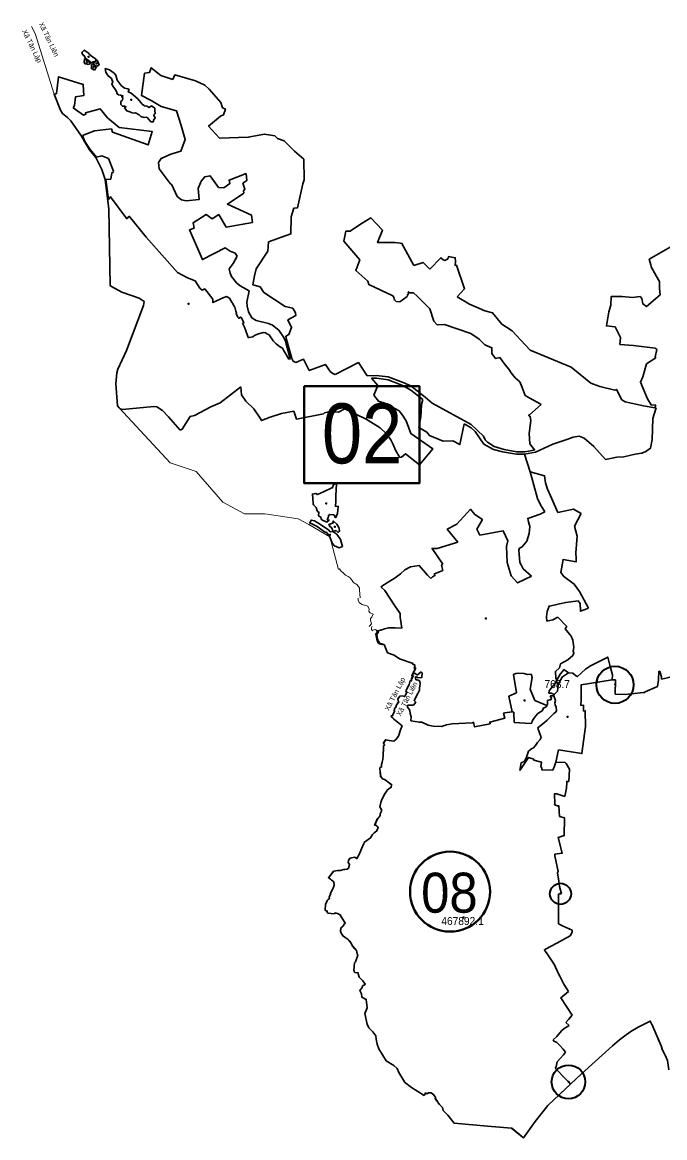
# Model space of a CAD drawing. Header units: metres. Extents: x 546648 to 551024, y 1835016 to 1840902.
# Drawn here: x 546648 to 548253, y 1837861 to 1840649 of the extents above; entities that cross this region are included whole.
import ezdxf
from ezdxf.enums import TextEntityAlignment as Align

# ---------------------------------------------------------------- set-up
doc = ezdxf.new("R2010")
doc.units = ezdxf.units.M
doc.header["$LTSCALE"] = 5
for name, color, linetype, lineweight in [('11', 7, 'Continuous', 25), ('46', 7, 'Continuous', 13), ('50', 7, 'Continuous', 35), ('51', 7, 'Continuous', 60), ('63', 7, 'Continuous', 40)]:
    doc.layers.add(name, color=color, linetype=linetype, lineweight=lineweight)
doc.layers.add('52', color=7, linetype='Continuous')

msp = doc.modelspace()

# ---------------------------------------------------------------- hatches: boundary and pattern name
at = {"layer": '11'}
for points in [[(546813.71, 1840563.13, 1), (546813.11, 1840563.13, 1)], [(546809.27, 1840549.46, 1), (546808.67, 1840549.46, 1)], [(546825.9, 1840537.13, 1), (546825.3, 1840537.13, 1)], [(546833.61, 1840546.24, 1), (546833.01, 1840546.24, 1)], [(546920.44, 1840455.29, 1), (546919.84, 1840455.29, 1)], [(547063.1, 1839945.33, 1), (547062.5, 1839945.33, 1)], [(547407.61, 1839446.55, 1), (547407.01, 1839446.55, 1)], [(547428.76, 1839387.67, 1), (547428.16, 1839387.67, 1)], [(547416.32, 1839368.04, 1), (547415.72, 1839368.04, 1)], [(547806.3, 1839158.74, 1), (547805.7, 1839158.74, 1)], [(547986.17, 1838997.55, 1), (547985.57, 1838997.55, 1)], [(548130.36, 1838993.63, 1), (548129.76, 1838993.63, 1)], [(547903.22, 1838954.25, 1), (547902.62, 1838954.25, 1)], [(548010.69, 1838912.81, 1), (548010.09, 1838912.81, 1)], [(547993.16, 1838471.08, 1), (547992.56, 1838471.08, 1)], [(547750.96, 1838411.52, 1), (547750.36, 1838411.52, 1)], [(548013.37, 1838000.18, 1), (548012.77, 1838000.18, 1)]]:
    msp.add_hatch(color=256, dxfattribs=at).paths.add_polyline_path(points)

# ---------------------------------------------------------------- linework, layer by layer
for p, q in [((546812.16, 1840563.13), (546810.91, 1840563.13)), ((546813.41, 1840565.63), (546813.41, 1840564.38)), ((546813.41, 1840561.88), (546813.41, 1840560.63)), ((546815.91, 1840563.13), (546814.66, 1840563.13)), ((546807.72, 1840549.46), (546806.47, 1840549.46)), ((546808.97, 1840551.96), (546808.97, 1840550.71)), ((546808.97, 1840548.21), (546808.97, 1840546.96)), ((546811.47, 1840549.46), (546810.22, 1840549.46)), ((546824.35, 1840537.13), (546823.1, 1840537.13)), ((546825.6, 1840539.63), (546825.6, 1840538.38)), ((546825.6, 1840535.88), (546825.6, 1840534.63)), ((546828.1, 1840537.13), (546826.85, 1840537.13)), ((546832.06, 1840546.24), (546830.81, 1840546.24)), ((546833.31, 1840548.74), (546833.31, 1840547.49)), ((546833.31, 1840544.99), (546833.31, 1840543.74)), ((546835.81, 1840546.24), (546834.56, 1840546.24)), ((546918.89, 1840455.29), (546917.64, 1840455.29)), ((546920.14, 1840457.79), (546920.14, 1840456.54)), ((546920.14, 1840454.04), (546920.14, 1840452.79)), ((546922.64, 1840455.29), (546921.39, 1840455.29)), ((547061.55, 1839945.33), (547060.3, 1839945.33)), ((547062.8, 1839947.83), (547062.8, 1839946.58)), ((547062.8, 1839944.08), (547062.8, 1839942.83)), ((547065.3, 1839945.33), (547064.05, 1839945.33)), ((547406.06, 1839446.55), (547404.81, 1839446.55)), ((547407.31, 1839449.05), (547407.31, 1839447.8)), ((547407.31, 1839445.3), (547407.31, 1839444.05)), ((547409.81, 1839446.55), (547408.56, 1839446.55)), ((547427.21, 1839387.67), (547425.96, 1839387.67)), ((547428.46, 1839390.17), (547428.46, 1839388.92)), ((547428.46, 1839386.42), (547428.46, 1839385.17)), ((547430.96, 1839387.67), (547429.71, 1839387.67)), ((547414.77, 1839368.04), (547413.52, 1839368.04)), ((547416.02, 1839370.54), (547416.02, 1839369.29)), ((547416.02, 1839366.79), (547416.02, 1839365.54)), ((547418.52, 1839368.04), (547417.27, 1839368.04)), ((547804.75, 1839158.74), (547803.5, 1839158.74)), ((547806, 1839161.24), (547806, 1839159.99)), ((547808.5, 1839158.74), (547807.25, 1839158.74)), ((547806, 1839157.49), (547806, 1839156.24)), ((547984.62, 1838997.55), (547983.37, 1838997.55)), ((547985.87, 1839000.05), (547985.87, 1838998.8)), ((547985.87, 1838996.3), (547985.87, 1838995.05)), ((547988.37, 1838997.55), (547987.12, 1838997.55)), ((548128.81, 1838993.63), (548127.56, 1838993.63)), ((548130.06, 1838996.13), (548130.06, 1838994.88)), ((548130.06, 1838992.38), (548130.06, 1838991.13)), ((548132.56, 1838993.63), (548131.31, 1838993.63)), ((547901.67, 1838954.25), (547900.42, 1838954.25)), ((547902.92, 1838956.75), (547902.92, 1838955.5)), ((547902.92, 1838953), (547902.92, 1838951.75)), ((547905.42, 1838954.25), (547904.17, 1838954.25)), ((548009.14, 1838912.81), (548007.89, 1838912.81)), ((548010.39, 1838915.31), (548010.39, 1838914.06)), ((548010.39, 1838911.56), (548010.39, 1838910.31)), ((548012.89, 1838912.81), (548011.64, 1838912.81)), ((547991.61, 1838471.08), (547990.36, 1838471.08)), ((547992.86, 1838473.58), (547992.86, 1838472.33)), ((547992.86, 1838469.83), (547992.86, 1838468.58)), ((547995.36, 1838471.08), (547994.11, 1838471.08)), ((547749.41, 1838411.52), (547748.16, 1838411.52)), ((547750.66, 1838414.02), (547750.66, 1838412.77)), ((547750.66, 1838410.27), (547750.66, 1838409.02)), ((547753.16, 1838411.52), (547751.91, 1838411.52)), ((548011.82, 1838000.18), (548010.57, 1838000.18)), ((548013.07, 1838002.68), (548013.07, 1838001.43)), ((548013.07, 1837998.93), (548013.07, 1837997.68)), ((548015.57, 1838000.18), (548014.32, 1838000.18))]:
    msp.add_line(p, q, dxfattribs=at)
for points in [[(546813.41, 1840564.38), (546812.16, 1840563.13), (546813.41, 1840561.88), (546814.66, 1840563.13)], [(546808.97, 1840550.71), (546807.72, 1840549.46), (546808.97, 1840548.21), (546810.22, 1840549.46)], [(546825.6, 1840538.38), (546824.35, 1840537.13), (546825.6, 1840535.88), (546826.85, 1840537.13)], [(546833.31, 1840547.49), (546832.06, 1840546.24), (546833.31, 1840544.99), (546834.56, 1840546.24)], [(546920.14, 1840456.54), (546918.89, 1840455.29), (546920.14, 1840454.04), (546921.39, 1840455.29)], [(547062.8, 1839946.58), (547061.55, 1839945.33), (547062.8, 1839944.08), (547064.05, 1839945.33)], [(547407.31, 1839447.8), (547406.06, 1839446.55), (547407.31, 1839445.3), (547408.56, 1839446.55)], [(547428.46, 1839388.92), (547427.21, 1839387.67), (547428.46, 1839386.42), (547429.71, 1839387.67)], [(547416.02, 1839369.29), (547414.77, 1839368.04), (547416.02, 1839366.79), (547417.27, 1839368.04)], [(547806, 1839159.99), (547804.75, 1839158.74), (547806, 1839157.49), (547807.25, 1839158.74)], [(547985.87, 1838998.8), (547984.62, 1838997.55), (547985.87, 1838996.3), (547987.12, 1838997.55)], [(548130.06, 1838994.88), (548128.81, 1838993.63), (548130.06, 1838992.38), (548131.31, 1838993.63)], [(547902.92, 1838955.5), (547901.67, 1838954.25), (547902.92, 1838953), (547904.17, 1838954.25)], [(548010.39, 1838914.06), (548009.14, 1838912.81), (548010.39, 1838911.56), (548011.64, 1838912.81)], [(547992.86, 1838472.33), (547991.61, 1838471.08), (547992.86, 1838469.83), (547994.11, 1838471.08)], [(547750.66, 1838412.77), (547749.41, 1838411.52), (547750.66, 1838410.27), (547751.91, 1838411.52)], [(548013.07, 1838001.43), (548011.82, 1838000.18), (548013.07, 1837998.93), (548014.32, 1838000.18)]]:
    msp.add_lwpolyline(points, close=True, dxfattribs=at)
for centre in [(546813.41, 1840563.13), (546808.97, 1840549.46), (546825.6, 1840537.13), (546833.31, 1840546.24), (546920.14, 1840455.29), (547062.8, 1839945.33), (547407.31, 1839446.55), (547428.46, 1839387.67), (547416.02, 1839368.04), (547806, 1839158.74), (547985.87, 1838997.55), (548130.06, 1838993.63), (547902.92, 1838954.25), (548010.39, 1838912.81), (547992.86, 1838471.08), (547750.66, 1838411.52), (548013.07, 1838000.18)]:
    msp.add_circle(centre, 0.3, dxfattribs=at)
at = {"layer": '46'}
for p, q in [((547416.43, 1839363.03), (547438.36, 1839281.73)), ((547624.66, 1839046.1), (547609.92, 1839051.6)), ((547405.74, 1838429.18), (547405.35, 1838429.12)), ((548217.85, 1838152.05), (548221.38, 1838144.24)), ((548222.76, 1838143.63), (548238.05, 1838108.16)), ((547871.4, 1837885.58), (547895.85, 1837865.47))]:
    msp.add_line(p, q, dxfattribs=at)
for points in [[(546727.28, 1840469.76), (546680.06, 1840621.16), (546670.64, 1840638.57)], [(546795.96, 1840364.95), (546768.58, 1840403.37), (546760.76, 1840411.37), (546747.84, 1840421.38), (546742.57, 1840429.56), (546727.28, 1840469.76)], [(546896.91, 1839805.57), (546908.4, 1839828.86), (546950.46, 1839941.22), (546951.87, 1839951.61), (546939.99, 1839959.81), (546896.53, 1839974.9), (546870.97, 1839989.15), (546867.26, 1839991.57), (546864.1, 1840183.42), (546862.02, 1840195.34), (546854.66, 1840256.41), (546846, 1840281.55), (546831.71, 1840311.44), (546815.69, 1840330.5), (546802.7, 1840351.73), (546795.96, 1840364.95)], [(547416.43, 1839363.03), (547363.84, 1839393.59), (547337.41, 1839407.83), (547253.49, 1839420.6), (547203.39, 1839420.6), (547149.14, 1839449.34), (547082.13, 1839525.97), (547016.91, 1839547.8), (546889.65, 1839685.42), (546885.96, 1839690.63), (546881, 1839745.61), (546884.16, 1839772.66), (546886.64, 1839782.12), (546896.91, 1839805.57)], [(547440.17, 1839284.07), (547440.36, 1839283.35), (547443.6, 1839277.81), (547450.91, 1839272.32), (547455.65, 1839267.18), (547462.33, 1839264.17), (547466.92, 1839260.43), (547472, 1839253.99), (547475.59, 1839248.93), (547480.16, 1839245.8), (547483.01, 1839244.93), (547488.37, 1839238.78), (547490.43, 1839234.34), (547490.22, 1839230.12), (547492.49, 1839210.3)], [(547486.98, 1839209.93), (547487.56, 1839205.1), (547490.04, 1839198.59), (547492.76, 1839196.01), (547497, 1839193.94), (547511.72, 1839189.87), (547514.82, 1839182.45), (547513.96, 1839177.18), (547515.15, 1839174.78), (547516.88, 1839173.21), (547524.51, 1839169.94), (547521.3, 1839162.31), (547518.2, 1839158.58), (547518.15, 1839154.32), (547520.58, 1839145.95), (547515.29, 1839139.55), (547515.02, 1839138.6)], [(547522.21, 1839139.82), (547520.16, 1839136.16), (547520.22, 1839131.15), (547523.11, 1839128.25), (547523.83, 1839129.52), (547530.88, 1839131.51), (547538.96, 1839125.45), (547534.31, 1839118.67), (547535.88, 1839111.33), (547538.13, 1839102.66), (547540.99, 1839098.84), (547542.22, 1839097.25), (547548.34, 1839096.07)], [(547548.3, 1839093.53), (547551.94, 1839093.65), (547552.78, 1839091.76), (547556.35, 1839083.06), (547560.52, 1839074.18)], [(547560.52, 1839074.18), (547577.12, 1839067.23), (547590.92, 1839058.47), (547624.66, 1839046.1), (547624.13, 1839044.63)], [(547577, 1838929.27), (547578.48, 1838935.02), (547581.82, 1838938.51), (547582.44, 1838941.48), (547588.44, 1838950.59), (547586.65, 1838957.48), (547591.19, 1838964.43), (547597.25, 1838965.52), (547603.68, 1838963.75), (547608.91, 1838974.8), (547605.96, 1838975.35), (547608.02, 1838981.45), (547614.72, 1838994.17), (547617.51, 1839003.56), (547619.52, 1839004.59), (547622.63, 1839009.59), (547626.51, 1839015.37), (547623.63, 1839016.81), (547625.85, 1839021.15)], [(547620.16, 1839005.72), (547619.9, 1839009.74), (547622.93, 1839013.49), (547623.45, 1839015.01), (547620.42, 1839015.2), (547628.38, 1839031.34), (547629.99, 1839033.97), (547627.65, 1839035.29), (547628.17, 1839041.78), (547622.33, 1839044.7)], [(547622.95, 1839043.62), (547627.65, 1839041.29), (547626.18, 1839034.81), (547629.18, 1839033.81), (547623.74, 1839023.81)], [(547609.83, 1838975.22), (547609.95, 1838975.49), (547607.29, 1838976.04), (547609.85, 1838982.92), (547615.36, 1838993.48), (547618.11, 1839002.93), (547621.5, 1839002.47), (547621.66, 1839006.51)], [(547587.56, 1838950.99), (547585.91, 1838957.87), (547590.77, 1838965.12), (547597.01, 1838966.32), (547603.53, 1838964.66), (547607.74, 1838973.89)], [(547574.16, 1838916.47), (547579.2, 1838927.76), (547577.83, 1838929.5), (547579.29, 1838934.74), (547582.78, 1838938.22), (547583.33, 1838941.34), (547589.29, 1838950.71), (547589.19, 1838951.11)], [(547572.93, 1838915.91), (547569.5, 1838915.23), (547576.31, 1838906.87), (547596.84, 1838890.21), (547591.23, 1838876.39), (547587.69, 1838864.72), (547581.79, 1838857.39), (547575.99, 1838852.48), (547564.29, 1838853.59)], [(547576.85, 1838929.13), (547578.27, 1838927.6), (547574.13, 1838918.21), (547574.07, 1838918.09)], [(547563.59, 1838854.7), (547555.83, 1838856.61), (547549.96, 1838847.8), (547551.97, 1838844.31), (547551.33, 1838841.65), (547549.24, 1838839.75), (547549.24, 1838839.35)], [(547548.11, 1838799.44), (547549.85, 1838807.06), (547550.59, 1838815.41), (547551.14, 1838839.09)], [(547543.53, 1838762.27), (547542.52, 1838763.37), (547541.69, 1838776.5), (547540.41, 1838783.2), (547541.6, 1838786.87), (547545.4, 1838788.61), (547544.6, 1838793.8), (547545.94, 1838798.62)], [(547569.03, 1838735.84), (547570.41, 1838736.94), (547571.05, 1838743.73), (547559.12, 1838753.09), (547553.52, 1838757.04), (547549.03, 1838758.23), (547546.27, 1838761.64)], [(547544.99, 1838704.99), (547554.35, 1838722.53), (547559.4, 1838730.33), (547567.62, 1838736.77)], [(547542.8, 1838667), (547543.35, 1838671.04), (547546.19, 1838677.46), (547546.74, 1838681.04), (547542.52, 1838687.83), (547544.27, 1838699.12), (547546.45, 1838704.1)], [(547536.18, 1838637.06), (547532.14, 1838640.64), (547527.28, 1838642.29), (547532.97, 1838656.06), (547540.49, 1838664.14), (547540.98, 1838667.36)], [(547537.42, 1838636.89), (547533.81, 1838627.86), (547527.24, 1838622.68), (547523.22, 1838619.05), (547517.96, 1838610.94), (547503.42, 1838599.88), (547501.02, 1838596.55), (547495.22, 1838583.09), (547490.05, 1838568.63), (547483.62, 1838558.93)], [(547437.18, 1838529.28), (547451.04, 1838531.75), (547459.43, 1838532.8), (547462.58, 1838534.9), (547465.05, 1838543.82), (547462.82, 1838547.02)], [(547464.01, 1838547.23), (547462.96, 1838548.81), (547463.94, 1838553.53), (547467.16, 1838559), (547478.77, 1838561.47), (547484.39, 1838557.28)], [(547420.1, 1838505.91), (547413.58, 1838510.78), (547426.09, 1838526.37), (547437.31, 1838528.06)], [(547416.98, 1838471.15), (547424.47, 1838485.39), (547426.71, 1838492.74), (547425.82, 1838499.63), (547424.38, 1838502.03), (547419.88, 1838504.66)], [(547418.59, 1838470.37), (547414.7, 1838463.48), (547415.69, 1838459.25), (547411.9, 1838456.45), (547409.6, 1838454.26), (547407.73, 1838449.15), (547405.42, 1838444.64), (547404.59, 1838428.8)], [(547429.31, 1838423.19), (547427.61, 1838421.26), (547412.01, 1838422.45), (547410.97, 1838423.56), (547409.34, 1838428.74), (547405.42, 1838429.32)], [(547451.6, 1838395.03), (547452.14, 1838396.77), (547454.33, 1838396.83), (547441.33, 1838417.58), (547435.63, 1838420.39), (547430.56, 1838422.04)], [(547453.63, 1838362.94), (547450.22, 1838365.38), (547445, 1838372.13), (547443.65, 1838377.07), (547444.72, 1838385.03), (547452.58, 1838392.63), (547453.26, 1838395.2)], [(547478.28, 1838333.06), (547472.29, 1838339.72), (547468.08, 1838348.16), (547465.56, 1838351.71), (547461.2, 1838356.01), (547452.24, 1838362.29)], [(547479.47, 1838298.63), (547480.73, 1838300.7), (547486.75, 1838317.49), (547485.48, 1838321.19), (547483.63, 1838328.98), (547479.47, 1838333.77)], [(547652.54, 1837966.19), (547620.61, 1837986.53), (547602.89, 1838000.18), (547588.65, 1838024.07), (547584.94, 1838033.58), (547576.12, 1838041.82), (547557.16, 1838052.96), (547538.94, 1838083.42), (547534.3, 1838094.41), (547531.87, 1838107.17), (547531.4, 1838116), (547523.48, 1838125.19), (547514.24, 1838135.39), (547509.89, 1838144.47), (547504.05, 1838171.49), (547509.42, 1838185.55), (547507.23, 1838206.49), (547496.52, 1838212.22), (547495.71, 1838220.81), (547491.38, 1838229.32), (547497.34, 1838236.68), (547498.1, 1838240.96), (547504.47, 1838243.84), (547505, 1838244.78), (547498.98, 1838253.46), (547496.35, 1838255.5), (547489.49, 1838261.95), (547486.79, 1838270.37), (547487.15, 1838273.27), (547486.78, 1838273.55), (547481.83, 1838273.4), (547479.06, 1838274.29), (547476.65, 1838278.83), (547478.4, 1838297.67)], [(548217.28, 1838152.67), (548187.24, 1838137.38), (548168.62, 1838126.03), (548156.88, 1838117.77), (548140.77, 1838105.28), (548123.13, 1838090.18), (548053.47, 1838027.76), (548032.66, 1838009.03), (547992.31, 1837970.74)], [(548236.3, 1838106.34), (548244.27, 1838088.82), (548245.86, 1838082.48), (548251.59, 1838070.87)], [(548045.8, 1838020.86), (548032.66, 1838009.03), (547961.4, 1837941.42)], [(547684.97, 1837951.27), (547681.5, 1837954.39), (547679.22, 1837958.83), (547679.7, 1837962.43), (547674.06, 1837968.91), (547669.39, 1837972.27), (547664.35, 1837972.27), (547659.67, 1837969.39), (547656.08, 1837971.43), (547653.92, 1837966.27)], [(547870.43, 1837885.12), (547810.16, 1837889.38), (547727.27, 1837897.21), (547711.47, 1837917.53), (547699.27, 1837929), (547698.13, 1837936.24), (547690.69, 1837943.72), (547685.59, 1837949.85)], [(547929.71, 1837901.54), (547900.91, 1837860.95), (547895.54, 1837864.75)]]:
    msp.add_lwpolyline(points, dxfattribs=at)
at = {"layer": '50'}
for p, q in [((546979.11, 1840434.8), (546970.82, 1840440.64)), ((546802.7, 1840351.73), (546795.96, 1840364.95)), ((548228.52, 1839685.92), (548231.49, 1839692.41)), ((547917, 1839525.19), (547902.59, 1839569.93)), ((548113.6, 1839557.95), (548105.39, 1839556.52)), ((547968.05, 1839465.64), (547986.34, 1839423.76)), ((547409.76, 1839405.9), (547414.99, 1839404.99)), ((547861, 1839353), (547858, 1839339.29)), ((547986.65, 1839161.83), (548009.24, 1839139)), ((548063.11, 1839184.44), (548058.5, 1839183.2)), ((548024.03, 1839066.48), (548011.47, 1839055.53)), ((547634.38, 1839017.58), (547644.64, 1839025.82)), ((547981.28, 1839010.6), (547983.58, 1839004.84)), ((548129.46, 1838969.97), (548130.34, 1839005.46)), ((548235.68, 1838988.67), (548237.85, 1839005.28)), ((548252.78, 1839009.2), (548266.05, 1839012.52)), ((547863.89, 1838965), (547871.92, 1838925.96)), ((547976.7, 1838965.89), (547976.99, 1838968.92)), ((547625.8, 1838942.53), (547611.23, 1838942.64)), ((547983.96, 1838720.9), (548003.84, 1838714.13)), ((547978.41, 1838693.21), (547978.97, 1838695.84)), ((547995.21, 1838471.81), (547988.08, 1838470.06)), ((547443.34, 1838380), (547443.6, 1838382.07)), ((547478.35, 1838297.69), (547480.27, 1838300.91)), ((547480.27, 1838300.91), (547486.17, 1838317.58)), ((547991.04, 1838264.79), (547988.86, 1838268.9)), ((547498.1, 1838240.96), (547504.47, 1838243.84)), ((548014.53, 1838141.17), (548006.55, 1838148.8))]:
    msp.add_line(p, q, dxfattribs=at)
for points in [[(546820.53, 1840548.08), (546824.41, 1840550.85), (546827.2, 1840550.14), (546832.35, 1840555.29), (546829.84, 1840558.52), (546820.56, 1840564.67), (546813.68, 1840570.58), (546814.56, 1840571.4), (546807.22, 1840576.64), (546802.37, 1840579.97), (546799.54, 1840577.47), (546797.3, 1840574.94), (546796.72, 1840572.09), (546800.35, 1840566.04), (546802.62, 1840566.19), (546804.2, 1840562.37), (546807.34, 1840558.04), (546812.69, 1840553.94)], [(546811.93, 1840543.78), (546819.29, 1840546.18), (546809.46, 1840553.96), (546802.85, 1840557.36), (546802.42, 1840550.83), (546803.98, 1840545.6), (546808.02, 1840545.13)], [(546834.21, 1840538.47), (546839.69, 1840543.3), (546835.13, 1840554.39), (546828.13, 1840549.53), (546825.99, 1840546.54)], [(546827.81, 1840529.73), (546832.24, 1840536.06), (546830.07, 1840540.09), (546823.57, 1840544.73), (546820.43, 1840541.83), (546820.41, 1840533.81)], [(547432.25, 1839379.3), (547436.94, 1839373.93), (547439.65, 1839376.48), (547440.38, 1839378.75), (547439.16, 1839386.58), (547433.59, 1839394.77), (547425.3, 1839402.42), (547424.05, 1839401.53), (547425.43, 1839398.21), (547414.23, 1839394.25), (547416.79, 1839388.36), (547419.29, 1839387.16), (547423.36, 1839381.14), (547423.99, 1839376.47)]]:
    msp.add_lwpolyline(points, close=True, dxfattribs=at)
for points in [[(546979.11, 1840434.8), (546978.59, 1840428.72), (546980.01, 1840421.33), (546976.93, 1840419.53), (546976.55, 1840416.44), (546979.89, 1840410.44), (546975.98, 1840404.43), (546975.66, 1840400.92), (546969.15, 1840400.62), (546960.8, 1840410.37), (546958.71, 1840412.12), (546952.03, 1840411.5), (546943.57, 1840413.78), (546939.68, 1840417.83), (546930.92, 1840422.97), (546927.42, 1840422.43), (546921.99, 1840423.18), (546916.3, 1840425.48), (546908.91, 1840427.98), (546903.31, 1840435.15), (546905.26, 1840437.65), (546907.08, 1840437.68), (546903.25, 1840439.74), (546897.83, 1840439.43), (546894.27, 1840443.79), (546894.26, 1840451.58), (546897.67, 1840454.93), (546898.86, 1840461.34), (546895.75, 1840463.27), (546898.95, 1840465.4), (546892.97, 1840467.44), (546888.38, 1840467.62), (546885, 1840470.16), (546883.32, 1840476.62), (546880.8, 1840480.68), (546873.23, 1840491.16), (546871.29, 1840495.37), (546873.53, 1840499.63), (546870.42, 1840508.45), (546861.75, 1840516.41), (546856.45, 1840525.01), (546854.89, 1840533.69), (546865.53, 1840530.93), (546871.8, 1840526.7), (546877.24, 1840522.33), (546881.57, 1840517.16), (546885.01, 1840504.4), (546894.33, 1840491.75), (546902.68, 1840484.4), (546911.3, 1840482.68), (546914.74, 1840481.26), (546912.31, 1840475.71), (546919.49, 1840472.14), (546936.73, 1840457.75), (546947.18, 1840444.74), (546952.85, 1840440.18), (546958.97, 1840439.81), (546964.41, 1840436.55), (546970.82, 1840440.64)], [(546969.84, 1840454.07), (546945.75, 1840466.22), (546953.39, 1840522.08), (546965.65, 1840523.97), (546970.15, 1840535.86), (546993.79, 1840516.37), (547024.04, 1840506.63)], [(546727.28, 1840469.76), (546728.57, 1840469.79), (546733.37, 1840471.35), (546738.48, 1840513.37), (546799.99, 1840494.08), (546801.64, 1840466.44), (546780.34, 1840462.66), (546778.33, 1840441.04), (546774.79, 1840435.92)], [(547024.04, 1840506.63), (547028.84, 1840517.91), (547080.28, 1840502.69)], [(547080.28, 1840502.69), (547103.71, 1840491.77), (547114.74, 1840482.12), (547144.28, 1840449.2), (547148.2, 1840435.33)], [(546795.96, 1840364.95), (546768.58, 1840403.37), (546760.76, 1840411.37), (546747.84, 1840421.38), (546742.71, 1840429.87), (546727.28, 1840469.76)], [(547017.37, 1840246.24), (546989.77, 1840282.91), (546988.03, 1840298.74), (546994.68, 1840309.06), (547018.72, 1840319.55), (547044.28, 1840327.19), (547054.76, 1840356.5), (547044.44, 1840391.28), (547032.74, 1840428.13), (546995.13, 1840438.9), (546969.84, 1840454.07)], [(546774.79, 1840435.92), (546800.67, 1840417.45), (546806.19, 1840419.59), (546805.71, 1840423.16), (546842.61, 1840433.34), (546860.89, 1840410.57), (546889.96, 1840386.56), (546972.38, 1840376.12), (546962.57, 1840342.65), (546872.9, 1840374.59), (546870.42, 1840382.94), (546827.99, 1840377.7), (546797.83, 1840366.12)], [(547148.2, 1840435.33), (547155.27, 1840432.46), (547150.56, 1840418.25), (547142.76, 1840414.46), (547113.28, 1840389.78), (547140.81, 1840359.9)], [(546797.83, 1840366.12), (546804.33, 1840351.74), (546817.41, 1840331.5), (546833.26, 1840312)], [(547140.81, 1840359.9), (547212.46, 1840361.99), (547252.96, 1840369.97), (547279.16, 1840365.4), (547285.37, 1840358.46)], [(547285.37, 1840358.46), (547301.96, 1840353.25), (547327.65, 1840326.95), (547351.77, 1840306.82), (547352.3, 1840255.46), (547348.89, 1840245.43), (547335.14, 1840185.4), (547326.42, 1840184.81)], [(546802.7, 1840351.73), (546815.69, 1840330.5), (546831.71, 1840311.44), (546846, 1840281.55), (546854.66, 1840256.41), (546862.02, 1840195.34), (546864.1, 1840183.42), (546867.26, 1839991.57), (546870.97, 1839989.15), (546896.53, 1839974.9), (546939.99, 1839959.81), (546951.87, 1839951.61), (546950.46, 1839941.22), (546908.4, 1839828.86), (546896.91, 1839805.57)], [(546833.26, 1840312), (546846.56, 1840315.52), (546862.88, 1840308.6), (546875.22, 1840277.27), (546874.29, 1840273.67), (546871.19, 1840272.75), (546868.54, 1840257.27), (546856.61, 1840256.55), (546862.89, 1840206.41)], [(547207.41, 1840271.49), (547164.52, 1840255.05), (547166.63, 1840246.33), (547151.01, 1840235.76), (547138.15, 1840235.96), (547116.9, 1840265.89), (547103.61, 1840263.24), (547094.8, 1840252.4), (547087, 1840234.15), (547090.13, 1840206.73), (547057.32, 1840202.89), (547045.68, 1840205.69), (547034.37, 1840214.23), (547021.01, 1840242.7), (547017.37, 1840246.24)], [(547222.7, 1840148.93), (547220.67, 1840167.03), (547160.21, 1840194.83), (547201.43, 1840222.48), (547200.8, 1840228.24), (547204.14, 1840232.47), (547199.15, 1840246.8), (547208.53, 1840253.7), (547207.41, 1840271.49)], [(546862.89, 1840206.41), (546868.37, 1840213.26), (546908.57, 1840158.28), (546914.76, 1840164.44), (546957.65, 1840112.38)], [(547184.91, 1840064.62), (547179.91, 1840071.96), (547167.49, 1840077.33), (547154.68, 1840085.31), (547097.7, 1840056.36), (547065.87, 1840130.36), (547076.85, 1840134.74), (547074.33, 1840148.32), (547107.59, 1840169.17), (547122.29, 1840158.3), (547138.69, 1840168.62), (547157.47, 1840137.43), (547222.7, 1840148.93)], [(547326.42, 1840184.81), (547319.38, 1840162.7), (547319.09, 1840120.48), (547263.1, 1840100.66)], [(547491.77, 1840055.33), (547451.56, 1840102.04), (547456.26, 1840126.9), (547467.41, 1840127.59), (547490.46, 1840142.63), (547518.64, 1840160.38), (547547.65, 1840129.86), (547535.67, 1840098.57), (547579.02, 1840098.61)], [(546957.65, 1840112.38), (547035.36, 1840023.79), (547060.95, 1840010.31)], [(547263.1, 1840100.66), (547260.97, 1840077.32), (547231.93, 1840032.89), (547227.97, 1840015.25), (547223.59, 1839993.11)], [(547579.02, 1840098.61), (547592.14, 1840097.53), (547596.46, 1840096.72), (547626.5, 1840041.39)], [(548232.36, 1840015.8), (548219.88, 1840038.18), (548218.78, 1840042.97), (548214.75, 1840056.96), (548290.13, 1840100.9)], [(547214.59, 1839978.3), (547191.96, 1839990.27), (547183.31, 1839998.19), (547170.28, 1840014), (547167.13, 1840022.42), (547164.95, 1840033.13), (547175.05, 1840046.53), (547184.91, 1840064.62)], [(547511.59, 1840002.24), (547480.95, 1840028.54), (547491.77, 1840055.33)], [(547666.13, 1840031.94), (547694.16, 1840060.82), (547699.91, 1840055.45), (547703.89, 1840053.96), (547710.66, 1840056.82), (547713.73, 1840063.52), (547717.04, 1840062.7)], [(547717.04, 1840062.7), (547730.08, 1840060.71), (547730.1, 1840051.33), (547729.41, 1840041.76), (547733.14, 1840041.92), (547752.6, 1839983.42), (547734.27, 1839963.16)], [(547626.5, 1840041.39), (547649.39, 1840049.11), (547666.13, 1840031.94)], [(547060.95, 1840010.31), (547079.37, 1840002.76), (547091.63, 1839984.8), (547097.07, 1839980), (547103.87, 1839982.76), (547123.62, 1839956.81), (547124.2, 1839948.47), (547151.72, 1839961.65)], [(547612.8, 1839973.02), (547612.41, 1839969.35), (547610.28, 1839966.93), (547609.61, 1839963.93), (547591.11, 1839950.3), (547582.41, 1839951.6), (547577.65, 1839955.13), (547578.41, 1839956.78), (547576.77, 1839957.91), (547576.9, 1839960.34), (547573.51, 1839965.86), (547513.88, 1839993.66), (547511.59, 1840002.24)], [(548240.76, 1839984.16), (548240.32, 1840001.52), (548232.36, 1840015.8)], [(547213.17, 1839925.15), (547209.54, 1839939.68), (547208.69, 1839950.09), (547214.59, 1839978.3)], [(547223.59, 1839993.11), (547241.93, 1839987.82), (547251.78, 1839973.77), (547305.04, 1839938.5), (547323.55, 1839934.45), (547330.55, 1839922.95), (547331.24, 1839916.23), (547311.58, 1839905.44), (547320.64, 1839885.97), (547313.89, 1839868.71), (547306.19, 1839864.31)], [(547625.16, 1839972.66), (547618.62, 1839972.65), (547615.27, 1839973.03), (547612.44, 1839975.87), (547612.8, 1839973.02)], [(547944.33, 1839694.07), (547941.77, 1839695.7), (547916.54, 1839710.06), (547904.43, 1839716.37), (547897.09, 1839736.5), (547891.54, 1839750.14), (547879.81, 1839760.31), (547869.66, 1839772.94), (547864.15, 1839781.88), (547854.59, 1839793.37), (547841.66, 1839811.28), (547830.89, 1839808.51), (547821.24, 1839821.16), (547821.55, 1839835.54), (547803.46, 1839842.94), (547789.8, 1839857.03), (547768.96, 1839871.54), (547735, 1839883), (547703, 1839894), (547685, 1839893), (547676, 1839902), (547666, 1839933), (547634.35, 1839964.37), (547625.16, 1839972.66)], [(548129.34, 1839888.39), (548107.91, 1839890.22), (548113.73, 1839925.37), (548118.83, 1839942.19), (548119.86, 1839964.01), (548146.86, 1839964.21), (548172.78, 1839960.96), (548191.88, 1839963.54), (548195.99, 1839959.25), (548199.15, 1839945.17), (548208.21, 1839938.7), (548242.31, 1839968.15), (548240.76, 1839984.16)], [(547151.72, 1839961.65), (547156.54, 1839962.97), (547158.38, 1839963.77), (547165.71, 1839959.33), (547172.06, 1839947.65), (547174.16, 1839946.26), (547176.77, 1839940.77), (547178.49, 1839937.02), (547181.49, 1839927.34), (547182.99, 1839923.79), (547182.1, 1839921.02), (547186.72, 1839912.15), (547188.61, 1839909.44), (547189.66, 1839909.46)], [(547734.27, 1839963.16), (547765.69, 1839944.43), (547782.66, 1839937.38), (547804.08, 1839928.06), (547823.29, 1839922.9), (547846.13, 1839894.47), (547872.11, 1839878.44), (547894.21, 1839854.73), (547917.57, 1839829.38), (548019.8, 1839787.24), (548068.84, 1839746.96), (548091.1, 1839739.25), (548128.6, 1839730.02)], [(547189.66, 1839909.46), (547192.93, 1839912.04), (547195.93, 1839910.71), (547201.2, 1839897.91), (547199.17, 1839897.15), (547198.27, 1839896.84)], [(547314.06, 1839807.16), (547317.56, 1839808), (547305.15, 1839851.9), (547301.25, 1839861.28), (547289.15, 1839879.65), (547273.26, 1839892.37), (547263.45, 1839896.07), (547232.4, 1839904.2), (547221.55, 1839910.16), (547213.17, 1839925.15)], [(547198.27, 1839896.84), (547203.05, 1839887.17), (547205.6, 1839880.29), (547211.09, 1839864.19), (547212.19, 1839860.27)], [(548229.66, 1839835.05), (548175.19, 1839841.56), (548141.4, 1839843.97), (548142.75, 1839861.29), (548129.34, 1839888.39)], [(547212.19, 1839860.27), (547213.93, 1839861.31), (547224.03, 1839862.99), (547227.66, 1839866.62), (547235.53, 1839869.8), (547249.69, 1839873.96)], [(547249.69, 1839873.96), (547255.28, 1839873.12), (547260.73, 1839869.72), (547264.64, 1839867.9), (547266.7, 1839865.14), (547274.58, 1839853.08)], [(547306.19, 1839864.31), (547307.87, 1839856.3), (547321.57, 1839808.84), (547324.63, 1839802.21), (547331.37, 1839798.76)], [(547274.58, 1839853.08), (547281.85, 1839845.45), (547290.43, 1839839.24), (547297.75, 1839834.41), (547300.71, 1839829.81), (547305.55, 1839821.67), (547314.06, 1839807.16)], [(548231.29, 1839810.21), (548229.56, 1839812.72), (548233.61, 1839831.71), (548229.66, 1839835.05)], [(546892.12, 1839682.75), (546889.65, 1839685.42), (546885.96, 1839690.63), (546881, 1839745.61), (546884.16, 1839772.66), (546886.64, 1839782.12), (546896.91, 1839805.57)], [(547331.37, 1839798.76), (547350.3, 1839807.55), (547364.81, 1839779.04), (547405.53, 1839793.89), (547417.6, 1839776.4), (547423.52, 1839771.19), (547429.66, 1839768.81)], [(548199.04, 1839762.88), (548208.12, 1839795.45), (548231.29, 1839810.21)], [(547429.66, 1839768.81), (547487.62, 1839798.79), (547509.88, 1839765.22)], [(547509.88, 1839765.22), (547532.05, 1839766.12), (547562.35, 1839762.93), (547599.39, 1839748.78), (547619.13, 1839740.29), (547654.44, 1839711.93), (547672.26, 1839697), (547769.57, 1839643.97), (547800.15, 1839614.53), (547804.8, 1839605.5), (547810.45, 1839599.38), (547827.56, 1839588.76), (547851.95, 1839581.73), (547883.5, 1839575.43), (547903.8, 1839575.43), (547922.56, 1839578.62), (547928.39, 1839580.48), (547916.29, 1839595.65), (547915.03, 1839621.23), (547919.24, 1839653.6), (547916.85, 1839662.92), (547913.69, 1839667.24), (547915.65, 1839668.37), (547944.33, 1839694.07)], [(547609.1, 1839735.32), (547596.52, 1839742.04), (547562.4, 1839755.33), (547532.69, 1839759.88), (547520.29, 1839759.4)], [(547520.29, 1839759.4), (547536.14, 1839741.65), (547526.6, 1839717.57)], [(548231.49, 1839692.41), (548219.61, 1839692.68), (548210.66, 1839708.15), (548192.68, 1839749.74), (548199.04, 1839762.88)], [(547193.65, 1839738.17), (547142, 1839698), (547119, 1839688), (547078, 1839666), (547067, 1839664), (547047.26, 1839632.16), (547041.89, 1839629.64)], [(547242.56, 1839660), (547226.53, 1839683.05), (547206.46, 1839702.49), (547195.36, 1839717.73), (547193.65, 1839738.17)], [(547526.6, 1839717.57), (547538, 1839702), (547554, 1839697), (547590, 1839678), (547597.67, 1839667.44)], [(547649.26, 1839706.38), (547619.21, 1839729.93), (547609.1, 1839735.32)], [(548128.6, 1839730.02), (548132.9, 1839731.49), (548146.12, 1839705.86), (548154.79, 1839700.86), (548200.74, 1839690.88), (548228.52, 1839685.92), (548231.8, 1839685.21)], [(546976.68, 1839688.9), (546897.67, 1839681.18), (546892.12, 1839682.75)], [(547041.89, 1839629.64), (547012.76, 1839662.97), (546997.85, 1839678.98), (546983.57, 1839688.08), (546976.68, 1839688.9)], [(547751.84, 1839645.53), (547741.37, 1839593.83), (547723.72, 1839603.15), (547699.41, 1839602.27), (547665.34, 1839616.58), (547658.84, 1839624.31), (547638.87, 1839636.11), (547644.25, 1839663.21), (547645.88, 1839693.86), (547649.26, 1839706.38)], [(547326.77, 1839677.26), (547295.68, 1839671.12), (547267.27, 1839662.61), (547245.26, 1839653.82), (547242.56, 1839660)], [(547453.51, 1839683.25), (547438.44, 1839674.94), (547413.83, 1839675.82), (547402.99, 1839672.89), (547400.34, 1839670.65), (547332.79, 1839657.47), (547326.77, 1839677.26)], [(547591.21, 1839561.22), (547580.41, 1839579.35), (547574.53, 1839593.73), (547568.89, 1839605.61), (547558.43, 1839620.67), (547541.94, 1839635.18), (547506.81, 1839657.09), (547453.51, 1839683.25)], [(547597.67, 1839667.44), (547607.05, 1839652.82), (547619.08, 1839621.1), (547673.53, 1839583.22), (547640.7, 1839543.37), (547605.84, 1839570.73), (547595.15, 1839562.08), (547591.21, 1839561.22)], [(548113.6, 1839557.95), (548133.88, 1839562.07), (548151.66, 1839563.28), (548179.67, 1839569.34), (548196.04, 1839571.99), (548206.63, 1839575.98), (548217.96, 1839584.47), (548222.21, 1839606.71), (548223.83, 1839658.57), (548227.36, 1839669.44), (548231.8, 1839685.21)], [(547902.59, 1839569.93), (547883.06, 1839569.93), (547848.09, 1839575.75), (547825.41, 1839581.29), (547801.49, 1839594.91), (547780.06, 1839626.75), (547769.58, 1839635.22), (547751.84, 1839645.53)], [(547902.59, 1839569.93), (547930.43, 1839574.45), (547974.17, 1839594.96), (548011.69, 1839607.48), (548024.35, 1839612.11), (548039.33, 1839614.7), (548052.12, 1839609.75), (548076.11, 1839588.96), (548105.39, 1839556.52)], [(547954.07, 1839425.71), (547943.03, 1839443.31), (547935.89, 1839458.81), (547917, 1839525.19)], [(547917, 1839525.19), (547953.27, 1839515.52), (547955.66, 1839498.12), (547960.61, 1839482.4), (547968.05, 1839465.64)], [(547409.76, 1839405.9), (547412.52, 1839411.64), (547413.9, 1839417.25), (547416.57, 1839419.18), (547425.64, 1839418.17), (547428.51, 1839416.08), (547428.79, 1839412.37), (547431.13, 1839411.37), (547435.16, 1839421.66), (547437.43, 1839439.18), (547430.26, 1839439.47), (547431.64, 1839451.79), (547430.96, 1839466.36), (547432.8, 1839495.79), (547429.1, 1839495.79), (547425.78, 1839493.3), (547422.47, 1839484.61)], [(547409.06, 1839399.8), (547396.59, 1839405.53), (547394.62, 1839407.95), (547394.13, 1839412.56), (547388.16, 1839415.37), (547389.25, 1839424.72), (547387, 1839425.07), (547384.77, 1839428.06), (547382.6, 1839436.18), (547375.33, 1839443.4), (547374.6, 1839445.83), (547373.56, 1839458.69), (547372.84, 1839470.1), (547381.34, 1839471.25), (547385.4, 1839469.2), (547400.46, 1839475.26), (547421.33, 1839485.55), (547422.47, 1839484.61)], [(547736, 1839350), (547710, 1839382), (547734, 1839395), (547768, 1839432), (547779, 1839419), (547798, 1839406), (547784, 1839382), (547791, 1839367)], [(547914.96, 1839371.6), (547916.67, 1839389.04), (547913.31, 1839400.14), (547911.11, 1839409.04), (547942.5, 1839419.81), (547954.07, 1839425.71)], [(548045.06, 1839421.37), (548025.23, 1839432.58), (547986.34, 1839423.76)], [(548032.49, 1839308.98), (548031.45, 1839323.05), (548034.33, 1839364.67), (548028.02, 1839389.83), (548045.06, 1839421.37)], [(547412.88, 1839380.48), (547403.69, 1839386.21), (547390.46, 1839395.95), (547378.35, 1839402.84), (547369.92, 1839404.75), (547366.1, 1839397.62), (547371.22, 1839395.49), (547384.6, 1839388.83), (547405.41, 1839373.94), (547407.48, 1839375.54)], [(547409.06, 1839399.8), (547415, 1839404.98), (547414.99, 1839404.99)], [(547423.99, 1839376.47), (547433.68, 1839369.45), (547443.39, 1839355.97), (547448.37, 1839338.47), (547439.49, 1839335.26), (547427.72, 1839340.22), (547422.13, 1839347.51), (547416.43, 1839363.03), (547407.48, 1839375.54)], [(547423.99, 1839376.47), (547417.24, 1839375.76), (547412.88, 1839380.48)], [(547791, 1839367), (547850, 1839378), (547861, 1839353)], [(547889.06, 1839330.01), (547890.57, 1839334.54), (547897, 1839338.12), (547904.28, 1839346.98), (547908.66, 1839352.17), (547914.96, 1839371.6)], [(547698.9, 1839295.01), (547672, 1839334), (547685, 1839334), (547736, 1839350)], [(547858, 1839339.29), (547859.92, 1839299.13), (547869.57, 1839265.61), (547885.44, 1839248.03), (547920.13, 1839265.08)], [(547920.13, 1839265.08), (547899.42, 1839283.13), (547894.99, 1839292.87), (547891.34, 1839299.14), (547889.06, 1839330.01)], [(548032.49, 1839308.98), (548032.35, 1839300.74), (547999.59, 1839306.65), (547994, 1839273.94)], [(547546.47, 1839240.02), (547562.32, 1839249.81), (547579.36, 1839260.73), (547593.18, 1839270.3), (547603.66, 1839280.89), (547618.42, 1839288.34), (547639.95, 1839291.11), (547660.34, 1839267.27), (547669.1, 1839258.59)], [(547669.1, 1839258.59), (547672.73, 1839262.64), (547679.24, 1839266.07), (547677.83, 1839270.78), (547698.79, 1839279.24)], [(547698.79, 1839279.24), (547695.88, 1839292.28), (547698.9, 1839295.01)], [(548063.11, 1839184.44), (548040.78, 1839226.79), (548027.23, 1839245), (548001.01, 1839263.82), (547994, 1839273.94)], [(547596.21, 1839134.69), (547592.18, 1839162.23), (547592.25, 1839171.52), (547579.07, 1839190.91), (547566.27, 1839209.83), (547553.51, 1839229.29), (547544.89, 1839236.93), (547546.47, 1839240.02)], [(547958.96, 1839152.55), (547957.99, 1839162.81), (547959.63, 1839176.7), (547964.57, 1839190.06), (547980.38, 1839193.36), (547990.59, 1839195.93), (548006.72, 1839199.19), (548037.11, 1839202.72), (548042.09, 1839196.7), (548042.7, 1839176.92), (548058.5, 1839183.2)], [(547986.65, 1839161.83), (547973.77, 1839155.94), (547958.96, 1839152.55)], [(547531.75, 1839119.91), (547535.89, 1839125.63), (547533.59, 1839127.23), (547548.86, 1839131.11), (547553.07, 1839132.82)], [(547553.07, 1839132.82), (547562.95, 1839135.54), (547579.65, 1839135.28), (547596.21, 1839134.69)], [(548023.88, 1839104.65), (548019.4, 1839115.06), (548004.87, 1839133.45), (548009.24, 1839139)], [(547543.11, 1839094.98), (547539.36, 1839095.63), (547538.13, 1839097.22), (547535.06, 1839102.84), (547532.81, 1839111.51), (547531.75, 1839119.91)], [(548024.03, 1839066.48), (548026.48, 1839071.86), (548024.7, 1839077.54), (548026.11, 1839085.98), (548025.42, 1839093.14), (548023.88, 1839104.65)], [(547560.68, 1839073.25), (547551.94, 1839093.65), (547548.3, 1839093.53), (547543.11, 1839094.98)], [(547624.66, 1839046.1), (547590.92, 1839058.47), (547577.12, 1839067.23), (547560.68, 1839073.25)], [(547981.28, 1839010.6), (547980.09, 1839026.69), (547990.35, 1839035.85), (547993.23, 1839045.45), (548011.47, 1839055.53)], [(548117.19, 1839039.05), (548114.62, 1839049.16), (548111.07, 1839062.58), (548067.91, 1839040.38)], [(547623.95, 1839015.55), (547621.75, 1839015.76), (547624.11, 1839021.36), (547625.04, 1839023.13)], [(547628.52, 1839035.64), (547628.99, 1839042.28), (547624.13, 1839044.63), (547624.66, 1839046.1)], [(547625.04, 1839023.13), (547629.33, 1839031.27), (547631.12, 1839034.43), (547628.52, 1839035.64)], [(547625.04, 1839023.13), (547625.4, 1839022.63), (547626.26, 1839021.41), (547628.21, 1839022.01), (547632.25, 1839019.78), (547634.38, 1839017.58)], [(547632.96, 1839013.72), (547634.61, 1839011.67), (547643.45, 1839010.66), (547646.38, 1839012.22), (547647.51, 1839022.74), (547644.64, 1839025.82)], [(547919.81, 1839019.99), (547910.74, 1839018.74), (547901, 1839021.13), (547888.51, 1839022.07), (547881.54, 1839021.15), (547875.58, 1839018.87)], [(547958.73, 1838941.29), (547929, 1838954), (547917, 1838982), (547922, 1839011), (547919.81, 1839019.99)], [(547983.58, 1839004.84), (547992.49, 1839019.87), (547997.95, 1839026.02), (548001.5, 1839031.18), (548013.26, 1839022.94)], [(548013.26, 1839022.94), (548005.66, 1839017.87), (547998.08, 1839013.43), (547991.96, 1839004.22), (547990.16, 1838999.33)], [(548067.91, 1839040.38), (548055.87, 1839032.03), (548035.4, 1839013.74), (548030.45, 1839016.17), (548024.05, 1839022.43), (548013.26, 1839022.94)], [(548122.46, 1839005.23), (548122.61, 1839017.74), (548117.19, 1839039.05)], [(548237.85, 1839005.28), (548238.78, 1839026.94), (548241.6, 1839026.79), (548242.18, 1839023.8)], [(548252.78, 1839009.2), (548245.54, 1839007.49), (548245.82, 1839013.08), (548242.18, 1839023.8)], [(547605.96, 1838975.35), (547608.02, 1838981.45), (547614.72, 1838994.17)], [(547614.72, 1838994.17), (547617.51, 1839003.56), (547620.85, 1839003.12), (547620.65, 1839009.58)], [(547620.65, 1839009.58), (547623.87, 1839013.38), (547623.95, 1839015.55)], [(547631.71, 1839005.57), (547630.22, 1839008.67), (547630.75, 1839012.87), (547632.96, 1839013.72)], [(547640.86, 1838985.25), (547642.48, 1838994.34), (547640.98, 1839002.55), (547637.56, 1839004.52), (547633.98, 1839005.89), (547631.71, 1839005.57)], [(547875.58, 1839018.87), (547882.74, 1838973.12), (547863.89, 1838965)], [(547983.58, 1839004.84), (547978.48, 1838995.87), (547974.99, 1838990.95)], [(547990.16, 1838999.33), (547987.29, 1838992.66), (547986.63, 1838985.58)], [(548044.72, 1838982.31), (548044.9, 1838993.26), (548122.21, 1839005.22)], [(548122.21, 1839005.22), (548122.46, 1839005.23), (548130.34, 1839005.46), (548130.4, 1839005.46)], [(547588.44, 1838950.59), (547586.65, 1838957.48), (547591.19, 1838964.43), (547597.25, 1838965.52), (547603.68, 1838963.75), (547608.91, 1838974.8), (547605.96, 1838975.35)], [(547625.8, 1838942.53), (547631.32, 1838950), (547627.16, 1838953.59), (547636.32, 1838971.81)], [(547636.32, 1838971.81), (547640.7, 1838980.05), (547640.86, 1838985.25)], [(547976.99, 1838968.92), (547969.46, 1838972.45), (547963.78, 1838972.49), (547964.76, 1838978.26), (547969.6, 1838985.09), (547974.99, 1838990.95)], [(547976.7, 1838965.89), (547968.9, 1838965.3), (547967.47, 1838964.52), (547970.37, 1838959.38), (547969.02, 1838955.17)], [(547976.7, 1838965.89), (547980.67, 1838953.69), (547978.68, 1838948.36)], [(547986.63, 1838985.58), (547985.09, 1838977.12), (547976.99, 1838968.92)], [(548050.71, 1838927.57), (548050.61, 1838941.87), (548044.08, 1838941.39), (548044.31, 1838956.28), (548044.54, 1838971.06), (548044.72, 1838982.31)], [(548129.46, 1838969.97), (548155.01, 1838968.77), (548200.49, 1838974.24), (548204.01, 1838974.31)], [(548204.01, 1838974.31), (548204.61, 1838975.79), (548235.68, 1838988.67)], [(547578.27, 1838927.6), (547576.85, 1838929.13), (547578.48, 1838935.02), (547581.82, 1838938.51), (547582.44, 1838941.48), (547588.44, 1838950.59)], [(547610.27, 1838936.94), (547609.59, 1838939.78), (547611.23, 1838942.64)], [(547617.09, 1838921.23), (547616.38, 1838929.06), (547614.2, 1838932.7), (547610.27, 1838936.94)], [(547949.35, 1838932.63), (547949.85, 1838934.98), (547956.46, 1838937.11), (547957.61, 1838938.63), (547958.73, 1838941.29)], [(547958.73, 1838941.29), (547960.16, 1838944.69), (547960.89, 1838953.57), (547966.55, 1838955.28), (547969.02, 1838955.17)], [(547978.68, 1838948.36), (547979.85, 1838943.09), (547981.96, 1838937.43), (547982.58, 1838928.73)], [(547564.29, 1838853.59), (547575.99, 1838852.48), (547581.79, 1838857.39), (547587.69, 1838864.72), (547593.01, 1838880.78), (547596.84, 1838890.21), (547576.31, 1838906.87), (547572.1, 1838911.53), (547569.5, 1838915.23), (547572.93, 1838915.91)], [(547572.93, 1838915.91), (547574.02, 1838918.3), (547578.27, 1838927.6)], [(547618.95, 1838903.42), (547619.37, 1838912.8), (547617.09, 1838921.23)], [(547772.86, 1838898.26), (547775.72, 1838899.52), (547778.18, 1838888.03), (547816.98, 1838895.81), (547816.24, 1838899.74), (547853.99, 1838909.48), (547850.75, 1838922.27), (547853.89, 1838922.95), (547871.92, 1838925.96)], [(547871.92, 1838925.96), (547876.01, 1838924.71), (547877.52, 1838899.09), (547916.85, 1838896.68), (547921.29, 1838896.86)], [(547921.29, 1838896.86), (547922.14, 1838902.47), (547924.55, 1838906.08), (547930.2, 1838914.78)], [(547930.2, 1838914.78), (547936.4, 1838921.14), (547943.26, 1838925.84), (547946.27, 1838927.59), (547949.35, 1838932.63)], [(547982.58, 1838928.73), (547981.67, 1838924.96), (547976.07, 1838921.7), (547960, 1838904.82)], [(547981.54, 1838799.97), (547988.19, 1838830.44), (548046.68, 1838821.01), (548055.8, 1838889.02), (548054.68, 1838928.07), (548050.71, 1838927.57)], [(547662.07, 1838891.93), (547646.24, 1838899.48), (547640.27, 1838899.49), (547618.95, 1838903.42)], [(547772.86, 1838898.26), (547722.58, 1838895.19), (547708.08, 1838893.2), (547695.51, 1838889.19), (547674.8, 1838890.01), (547662.07, 1838891.93)], [(547960, 1838904.82), (547952.92, 1838898.68), (547936.75, 1838886.58), (547936.44, 1838884.6), (547944.62, 1838861.34), (547942.02, 1838856.4), (547935.5, 1838849.11)], [(547552.86, 1838844), (547550.75, 1838847.54), (547556.17, 1838855.79), (547564.29, 1838853.59)], [(547549.82, 1838815.47), (547550, 1838825.65), (547550.13, 1838827.64)], [(547550.13, 1838827.64), (547550.43, 1838839.57), (547552.34, 1838841.34), (547552.86, 1838844)], [(547935.5, 1838849.11), (547930.15, 1838841.1), (547924.48, 1838834.82), (547921.46, 1838834), (547913.37, 1838827.19), (547910.18, 1838819.54)], [(547547.97, 1838802.7), (547547.3, 1838799.78), (547545.24, 1838793.77), (547545.87, 1838789.52)], [(547547.97, 1838802.7), (547548.85, 1838806.51), (547548.89, 1838806.91), (547549.82, 1838815.47)], [(547910.18, 1838819.54), (547907.46, 1838809.43), (547902.05, 1838801.44), (547894.69, 1838798.12), (547891.72, 1838779.18)], [(547891.72, 1838779.18), (547913.17, 1838811.77), (547926.29, 1838807.2), (547926.18, 1838805.1), (547945.71, 1838799.46), (547943.68, 1838787.97), (547946.36, 1838786.05), (547946.57, 1838780.35), (547974.1, 1838779.83)], [(547974.1, 1838779.83), (547977.71, 1838789.69), (547981.54, 1838799.97)], [(547981.54, 1838799.97), (548004.62, 1838798.69), (548007.44, 1838796.56), (548015.14, 1838782.07), (548013.79, 1838751.23)], [(547548.41, 1838757.77), (547543.48, 1838763.76), (547542.53, 1838776.58), (547541.25, 1838782.98), (547542.22, 1838786.14), (547545.86, 1838788.02), (547545.87, 1838789.52)], [(547563.83, 1838732.76), (547569.95, 1838737.24), (547570.29, 1838743.45), (547558.41, 1838752.8), (547552.98, 1838756.33), (547548.41, 1838757.77)], [(548008.52, 1838749.13), (548008.1, 1838734.72), (548003.84, 1838714.13)], [(548013.79, 1838751.23), (548008.44, 1838751.72), (548008.52, 1838749.13)], [(547541.42, 1838687.86), (547543.49, 1838699.09), (547546.26, 1838706.04), (547555.02, 1838721.84), (547558.15, 1838726.12), (547559.85, 1838729.84), (547563.83, 1838732.76)], [(547983.96, 1838720.9), (547977.65, 1838720.32), (547978.97, 1838695.84)], [(547545.23, 1838677.47), (547545.93, 1838680.3), (547541.42, 1838687.86)], [(547978.41, 1838693.21), (547985.64, 1838690.86), (547988.85, 1838690.36), (547990.24, 1838663.69)], [(547537.44, 1838659.79), (547533.86, 1838655.05), (547532.01, 1838650.81)], [(547537.44, 1838659.79), (547540.85, 1838663.1), (547541.99, 1838667.52), (547542.37, 1838670.82), (547545.23, 1838677.47)], [(547985.46, 1838523.03), (547986.79, 1838526.68), (547979.14, 1838565.74), (547978.54, 1838569.61), (547997.2, 1838572.18), (547987.19, 1838611.5), (548002.16, 1838616.39), (548002.63, 1838660.79), (547990.24, 1838663.69)], [(547535.28, 1838638.7), (547537.42, 1838636.89), (547533.81, 1838627.86), (547527.24, 1838622.68), (547523.22, 1838619.05), (547517.96, 1838610.94), (547503.42, 1838599.88), (547501.02, 1838596.55), (547495.22, 1838583.09), (547490.05, 1838568.63), (547483.62, 1838558.93), (547479.15, 1838562.13)], [(547535.28, 1838638.7), (547532.62, 1838641.41), (547528.68, 1838642.64), (547532.01, 1838650.81)], [(547459.64, 1838532.18), (547463.13, 1838534.33), (547463.73, 1838536.52), (547465.54, 1838544.07), (547462.3, 1838548.72)], [(547462.3, 1838548.72), (547463.3, 1838553.97), (547466.7, 1838559.34), (547479.15, 1838562.13)], [(547424.9, 1838502.43), (547420.56, 1838504.85), (547417.9, 1838506.91), (547412.66, 1838510.69), (547425.75, 1838526.88), (547436.26, 1838528.53), (547441.93, 1838529.3), (547451.43, 1838531.15), (547453.95, 1838531.32), (547459.64, 1838532.18)], [(547985.46, 1838523.03), (547989.23, 1838502.53), (547990.22, 1838488.77), (547993.37, 1838479.61)], [(547424.83, 1838484.94), (547427.26, 1838492.56), (547426.44, 1838500.01), (547424.9, 1838502.43)], [(547418.56, 1838470.39), (547414.7, 1838463.48), (547415.69, 1838459.25), (547411.9, 1838456.45), (547409.6, 1838454.26), (547407.73, 1838449.15), (547405.42, 1838444.64), (547404.59, 1838428.8)], [(547418.56, 1838470.39), (547417.51, 1838470.99), (547424.83, 1838484.94)], [(547987.63, 1838395.57), (547988.08, 1838470.06), (547995.31, 1838471.39), (547995.21, 1838471.81), (547993.37, 1838479.61)], [(547427.92, 1838420.57), (547411.53, 1838421.86), (547410.3, 1838423.14), (547408.75, 1838428.32), (547404.59, 1838428.8)], [(547441.85, 1838418.17), (547435.88, 1838421.04), (547429.84, 1838422.92), (547427.92, 1838420.57)], [(547455.51, 1838396.34), (547446.13, 1838410.91), (547441.85, 1838418.17)], [(547443.34, 1838380), (547442.95, 1838376.99), (547444.35, 1838371.98), (547449.83, 1838364.74), (547462.02, 1838356.62), (547466.35, 1838352.12), (547468.75, 1838348.37)], [(547443.6, 1838382.07), (547444.01, 1838385.24), (547444.02, 1838385.25), (547451.73, 1838392.99), (547452.59, 1838396.02), (547455.51, 1838396.34)], [(547987.63, 1838395.57), (547999.81, 1838389.37), (548022.1, 1838379.94)], [(548022.1, 1838379.94), (548021.89, 1838374.73), (548017.54, 1838365.84)], [(548017.54, 1838365.84), (547983.7, 1838347.14), (547955.79, 1838332.56)], [(547483.11, 1838328.69), (547473.16, 1838340.17), (547468.75, 1838348.37)], [(547486.17, 1838317.58), (547485.03, 1838320.97), (547483.11, 1838328.69)], [(547957.66, 1838323.36), (547954.94, 1838327.54), (547952.79, 1838330.8), (547955.79, 1838332.56)], [(547957.66, 1838323.36), (547977.6, 1838293.01), (547980.64, 1838287.23), (547988.86, 1838268.9)], [(547479.16, 1838274.27), (547476.64, 1838279.2), (547478.35, 1838297.69)], [(547486.79, 1838270.37), (547487.15, 1838273.27), (547486.78, 1838273.55), (547481.83, 1838273.4), (547479.16, 1838274.27)], [(547504.47, 1838243.84), (547505, 1838244.78), (547498.98, 1838253.46), (547496.35, 1838255.5), (547489.49, 1838261.95), (547486.79, 1838270.37)], [(547498.1, 1838240.96), (547497.34, 1838236.68), (547491.38, 1838229.32), (547495.71, 1838220.81), (547496.52, 1838212.22), (547507.23, 1838206.49), (547509.42, 1838185.55), (547504.05, 1838171.49), (547509.89, 1838144.47), (547514.24, 1838135.39), (547523.48, 1838125.19), (547531.4, 1838116), (547531.87, 1838107.17), (547534.3, 1838094.41), (547538.94, 1838083.42), (547557.16, 1838052.96), (547576.12, 1838041.82), (547584.94, 1838033.58), (547588.65, 1838024.07), (547602.89, 1838000.18), (547603.12, 1838000), (547620.61, 1837986.53), (547652.54, 1837966.19)], [(547991.04, 1838264.79), (548000.97, 1838244.43), (548013.21, 1838226.19)], [(548021.81, 1838167.16), (547993.45, 1838210.42), (548013.21, 1838226.19)], [(548021.81, 1838167.16), (548013.3, 1838156.71), (548006.55, 1838148.8)], [(548014.53, 1838141.17), (548002.57, 1838134.05), (547995.27, 1838127.93), (547983.7, 1838113.85), (547974.38, 1838105.47)], [(548223.55, 1838138.72), (548217.28, 1838152.67), (548187.24, 1838137.38), (548168.62, 1838126.03), (548156.88, 1838117.77), (548140.77, 1838105.28), (548123.13, 1838090.18), (548053.47, 1838027.76), (548032.66, 1838009.03), (548018.01, 1837995.13)], [(548223.55, 1838138.72), (548244.59, 1838090.42), (548245.72, 1838087.78), (548247.03, 1838082.62), (548254.4, 1838067.22), (548260.66, 1838054.15), (548263.79, 1838030.72)], [(547980.31, 1838100.81), (547976.33, 1838102.36), (547974.38, 1838105.47)], [(547980.31, 1838100.81), (547983.68, 1838099.04), (547991.36, 1838091.24), (547999.33, 1838081.89), (548005.42, 1838074.93)], [(548005.42, 1838074.93), (548000.21, 1838068.15), (547984.57, 1838050.24)], [(547984.57, 1838050.24), (547982.11, 1838038.13), (547980.02, 1838034.42)], [(548018.01, 1837995.13), (548013.53, 1837999.67), (548007.67, 1838005.75), (547980.02, 1838034.42)], [(548007.67, 1838005.75), (548018.01, 1837995.13), (547961.4, 1837941.42), (547929.71, 1837901.54)], [(547669.55, 1837973.1), (547666.77, 1837973.25), (547663.42, 1837973.48), (547659.24, 1837970.84), (547655.89, 1837972.93), (547652.54, 1837966.19)], [(547680.06, 1837963.6), (547679.38, 1837963.91), (547678.08, 1837965.73), (547674.61, 1837969.43), (547669.55, 1837973.1)], [(547685.91, 1837951.77), (547682.7, 1837954.52), (547680.27, 1837958.79), (547680.82, 1837962.79), (547680.06, 1837963.6)], [(547727.27, 1837897.21), (547711.47, 1837917.53), (547699.27, 1837929), (547698.13, 1837936.24), (547690.69, 1837943.72), (547685.29, 1837950.21), (547685.91, 1837951.77)], [(547870.43, 1837885.12), (547810.16, 1837889.38), (547727.27, 1837897.21)], [(547870.43, 1837885.12), (547888.99, 1837870.07), (547900.91, 1837860.95), (547929.71, 1837901.54)]]:
    msp.add_lwpolyline(points, dxfattribs=at)
at = {"layer": '51'}
msp.add_lwpolyline([(547352.51, 1839739.55), (547640.13, 1839739.55), (547640.13, 1839496.83), (547352.51, 1839496.83)], close=True, dxfattribs=at)
msp.add_circle((547716.96, 1838476.05), 100, dxfattribs=at)
at = {"layer": '63'}
for centre, radius in [((548129.22, 1838993.06), 46.53), ((547993, 1838470.51), 26.36), ((548012.93, 1838000.46), 42.04)]:
    msp.add_circle(centre, radius, dxfattribs=at)

# ---------------------------------------------------------------- texts
at = {"layer": '46'}
for s, rotation, p in [('Xã Tân Liên', 295.561, (546708.44, 1840603.92)), ('Xã Tân Lập', 295.982, (546666.39, 1840586.92)), ('Xã Tân Liên', 62.451, (547614.52, 1838954.85))]:
    msp.add_text(s, height=12.5, rotation=rotation, dxfattribs=at).set_placement(p, align=Align.CENTER)
at = {"layer": '46', "width": 1.05}
msp.add_text('Xã Tân Lập', height=12.5, rotation=62.838, dxfattribs=at).set_placement((547584.75, 1838967.44), align=Align.CENTER)
at = {"layer": '51'}
for s, height, width, p in [('02', 150, 0.9, (547496.96, 1839546.63)), ('08', 100, 0.95, (547715.26, 1838423.43))]:
    msp.add_text(s, height=height, dxfattribs=dict(at, width=width)).set_placement(p, align=Align.CENTER)
at = {"layer": '52', "width": 0.95}
for s, p in [('768.7', (547984.66, 1838984.88)), ('467892.1', (547748.09, 1838392.7))]:
    msp.add_text(s, height=20, dxfattribs=at).set_placement(p, align=Align.CENTER)

doc.saveas('drawing.dxf')
